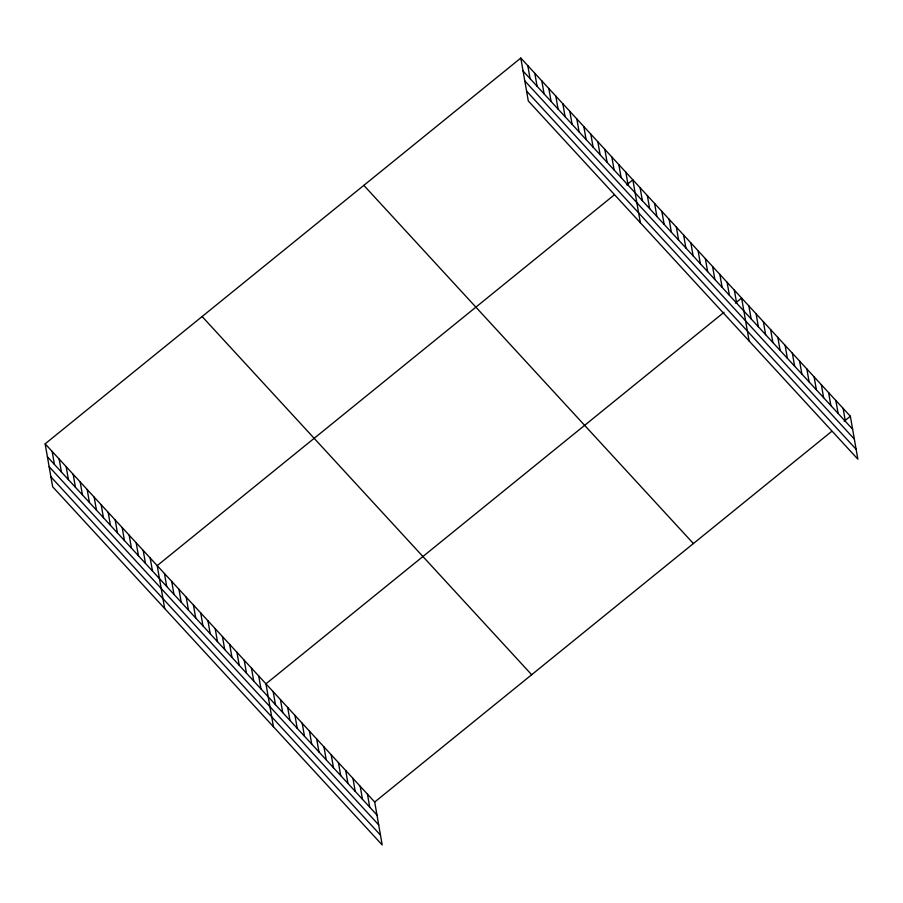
<?xml version="1.0" encoding="UTF-8"?>
<svg xmlns="http://www.w3.org/2000/svg" width="903" height="903" viewBox="0 0 903 903"><rect width="100%" height="100%" fill="white"/><g stroke="black" fill="none" stroke-linecap="round" stroke-linejoin="round"><path stroke-width="1.35" d="M45.15 443.836L374.7 802.033L382.195 844.948L52.645 486.751L45.15 443.836L520.805 58.052L850.355 416.249L857.85 459.164L528.3 100.967L520.805 58.052M614.266 194.913L157.201 565.628L164.685 608.543M626.659 184.867L632.856 179.832L640.351 222.748M724.048 312.28L265.945 683.831L273.44 726.746M735.414 303.069L741.611 298.035L749.095 340.95M374.7 802.033L831.776 431.318M844.17 421.272L850.355 416.249M523.074 71.032L852.624 429.218M524.801 80.909L854.351 439.095M526.573 91.09L856.123 449.276M363.841 185.363L693.391 543.55M202.114 316.535L531.664 674.722M47.419 456.816L376.969 815.014M49.134 466.693L378.696 824.89M50.918 476.874L380.468 835.072M843.109 408.359L845.377 421.34M835.862 400.481L838.119 413.461M828.604 392.602L830.873 405.582M821.358 384.723L823.626 397.704M814.111 376.844L816.38 389.814M806.864 368.966L809.122 381.935M799.606 361.087L801.875 374.056M792.36 353.197L794.629 366.178M785.113 345.318L787.371 358.299M777.855 337.44L780.124 350.42M770.609 329.561L772.878 342.542M763.362 321.682L765.62 334.663M756.104 313.804L758.373 326.773M748.858 305.925L751.127 318.894M734.353 290.156L736.622 303.137M727.107 282.278L729.376 295.258M719.86 274.399L722.118 287.38M712.602 266.52L714.871 279.501M705.356 258.642L707.625 271.611M698.109 250.763L700.367 263.732M690.851 242.873L693.12 255.854M683.605 234.994L685.874 247.975M676.358 227.116L678.616 240.096M669.112 219.237L671.369 232.218M661.854 211.358L664.123 224.339M654.607 203.48L656.876 216.449M647.361 195.601L649.618 208.57M640.103 187.722L642.372 200.692M625.858 172.225L628.116 185.205M618.848 164.617L621.117 177.586M611.85 156.998L614.108 169.978M604.841 149.39L607.109 162.371M597.842 141.782L600.111 154.752M590.833 134.163L593.102 147.144M583.835 126.555L586.103 139.536M576.836 118.948L579.094 131.917M569.827 111.329L572.096 124.309M562.829 103.721L565.086 116.701M555.819 96.113L558.088 109.082M548.821 88.494L551.09 101.475M541.823 80.886L544.08 93.867M534.813 73.278L537.082 86.248M527.815 65.659L530.072 78.64M367.453 794.155L369.722 807.135M360.207 786.276L362.464 799.245M352.949 778.397L355.218 791.367M345.702 770.507L347.971 783.488M338.456 762.629L340.713 775.609M331.198 754.75L333.467 767.731M323.951 746.871L326.22 759.852M316.705 738.993L318.962 751.973M309.447 731.114L311.716 744.083M302.2 723.235L304.469 736.205M294.954 715.345L297.211 728.326M287.696 707.467L289.965 720.447M280.449 699.588L282.718 712.569M273.203 691.709L275.46 704.69M258.698 675.952L260.967 688.921M251.452 668.073L253.709 681.043M244.205 660.195L246.463 673.164M236.947 652.305L239.216 665.285M229.701 644.426L231.969 657.407M222.454 636.547L224.712 649.528M215.196 628.669L217.465 641.649M207.95 620.79L210.218 633.759M200.703 612.911L202.961 625.881M193.445 605.033L195.714 618.002M186.199 597.143L188.467 610.123M178.952 589.264L181.21 602.245M171.694 581.385L173.963 594.366M164.448 573.507L166.716 586.487M150.191 558.02L152.46 570.989M143.193 550.401L145.462 563.382M136.184 542.793L138.452 555.763M129.185 535.186L131.454 548.155M122.187 527.566L124.445 540.547M115.178 519.959L117.446 532.928M108.179 512.34L110.437 525.32M101.17 504.732L103.439 517.712M94.172 497.124L96.44 510.093M87.173 489.505L89.431 502.486M80.164 481.897L82.433 494.878M73.166 474.289L75.423 487.259M66.156 466.67L68.425 479.651M59.158 459.063L61.415 472.043M52.148 451.455L54.417 464.424"/></g></svg>
